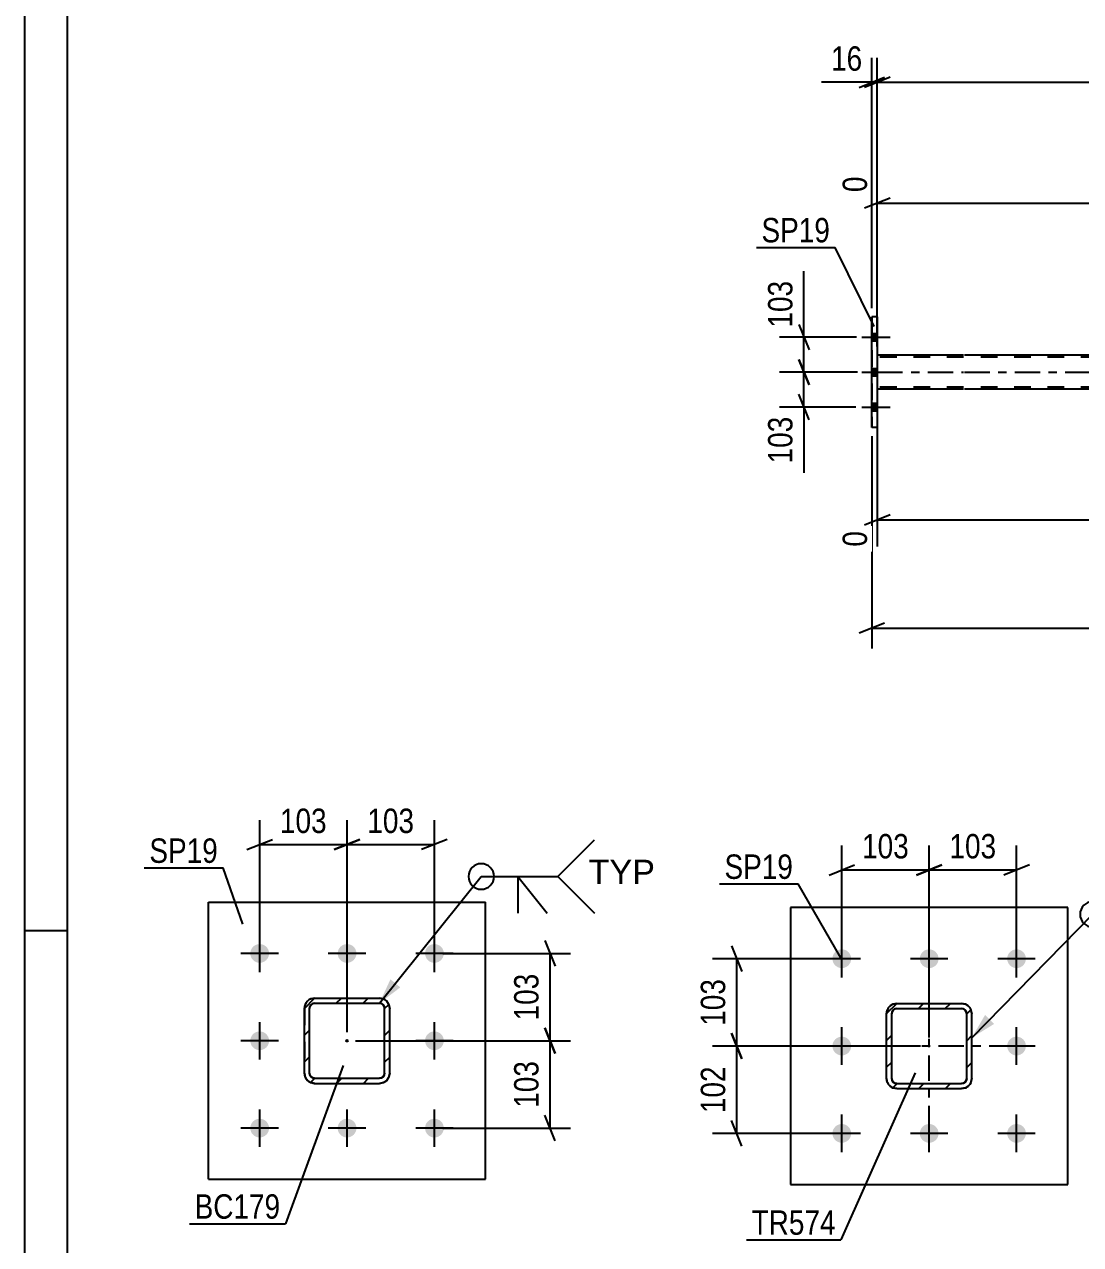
# Model space of a CAD drawing. Header units: millimetres. Extents: x 0 to 841, y 0 to 594.
# Drawn here: x 0 to 123.9, y 112.2 to 255.4 of the extents above; entities that cross this region are included whole.
import ezdxf

# ---------------------------------------------------------------- set-up
doc = ezdxf.new("R2010")
doc.units = ezdxf.units.MM
doc.linetypes.add('DXK_LINE_DOT2', pattern=[3.9198, 1.9599, -1.9599])
doc.linetypes.add('DXK_LINE_DOT3', pattern=[5.9187, 2.979, -0.9799, 0.9799, -0.9799])
doc.styles.add('Arial', font='ARIAL.TTF', dxfattribs={"height": 0.2})
doc.styles.add('Arial Narrow', font='ARIALN.TTF', dxfattribs={"height": 0.2})

# ---------------------------------------------------------------- blocks, each defined once
blk = doc.blocks.new('Unknown-122567994-1133')
at = {"color": 5, "linetype": 'Continuous'}
for p, q in [((0, 594), (0, 0)), ((5, 589), (5, 5)), ((5, 149), (0, 149))]:
    blk.add_line(p, q, dxfattribs=at)
blk = doc.blocks.new('Bolt-122567994-1382 - 1289')
at = {"linetype": 'Continuous'}
for points in [[(95.89, 144.62, -1), (95.89, 146.82, -1)], [(106.14, 144.62, -1), (106.14, 146.82, -1)], [(116.39, 144.62, -1), (116.39, 146.82, -1)], [(95.89, 134.37, -1), (95.89, 136.57, -1)], [(116.39, 134.37, -1), (116.39, 136.57, -1)], [(95.89, 124.12, -1), (95.89, 126.32, -1)], [(106.14, 124.12, -1), (106.14, 126.32, -1)], [(116.39, 124.12, -1), (116.39, 126.32, -1)]]:
    blk.add_hatch(color=1, dxfattribs=at).paths.add_polyline_path(points)
at = {"color": 1, "linetype": 'Continuous'}
for p, q in [((95.89, 143.52), (95.89, 147.92)), ((106.14, 143.52), (106.14, 147.92)), ((116.39, 143.52), (116.39, 147.92)), ((98.09, 145.72), (93.69, 145.72)), ((108.34, 145.72), (103.94, 145.72)), ((118.59, 145.72), (114.19, 145.72)), ((95.89, 133.27), (95.89, 137.67)), ((116.39, 133.27), (116.39, 137.67)), ((98.09, 135.47), (93.69, 135.47)), ((118.59, 135.47), (114.19, 135.47)), ((95.89, 123.02), (95.89, 127.42)), ((106.14, 123.02), (106.14, 127.42)), ((116.39, 123.02), (116.39, 127.42)), ((98.09, 125.22), (93.69, 125.22)), ((108.34, 125.22), (103.94, 125.22)), ((118.59, 125.22), (114.19, 125.22))]:
    blk.add_line(p, q, dxfattribs=at)
blk = doc.blocks.new('Part-122567994-1338 - 1289')
at = {"linetype": 'Continuous'}
h = blk.add_hatch(dxfattribs=at)
h.set_pattern_fill('', scale=0.7, style=0, pattern_type=0)
h.set_pattern_definition([(45, (102.3356, 140.4685), (-1.57154, 1.57154), [])])
h.paths.add_polyline_path([(109.94, 140.47), (102.34, 140.47), (101.88, 140.38), (101.49, 140.12), (101.23, 139.73), (101.14, 139.27), (101.14, 131.67), (101.23, 131.21), (101.49, 130.82), (101.88, 130.56), (102.34, 130.47), (109.94, 130.47), (110.39, 130.56), (110.78, 130.82), (111.04, 131.21), (111.14, 131.67), (111.14, 139.27), (111.04, 139.73), (110.78, 140.12), (110.39, 140.38)])
h.paths.add_polyline_path([(110.49, 139.5), (110.54, 139.27), (110.54, 131.67), (110.49, 131.44), (110.36, 131.24), (110.17, 131.11), (109.94, 131.07), (102.34, 131.07), (102.11, 131.11), (101.91, 131.24), (101.78, 131.44), (101.74, 131.67), (101.74, 139.27), (101.78, 139.5), (101.91, 139.69), (102.11, 139.82), (102.34, 139.87), (109.94, 139.87), (110.17, 139.82), (110.36, 139.69)])
at = {"color": 7, "linetype": 'DXK_LINE_DOT3'}
for p, q in [((106.14, 125.47), (106.14, 145.47)), ((116.14, 135.47), (96.14, 135.47))]:
    blk.add_line(p, q, dxfattribs=at)
at = {"color": 7, "linetype": 'DXK_LINE_DOT2'}
for p, q in [((101.88, 140.38), (102.34, 140.47)), ((102.34, 140.47), (109.94, 140.47)), ((109.94, 140.47), (110.39, 140.38)), ((101.14, 139.27), (101.23, 139.73)), ((101.14, 131.67), (101.14, 139.27)), ((101.78, 139.5), (101.74, 139.27)), ((101.74, 131.67), (101.74, 139.27)), ((101.91, 139.69), (101.78, 139.5)), ((102.11, 139.82), (101.91, 139.69)), ((102.34, 139.87), (102.11, 139.82)), ((102.34, 139.87), (109.94, 139.87)), ((110.17, 139.82), (109.94, 139.87)), ((110.36, 139.69), (110.17, 139.82)), ((110.49, 139.5), (110.36, 139.69)), ((110.54, 139.27), (110.49, 139.5)), ((110.54, 131.67), (110.54, 139.27)), ((111.04, 139.73), (111.14, 139.27)), ((111.14, 131.67), (111.14, 139.27)), ((101.23, 131.21), (101.14, 131.67)), ((101.74, 131.67), (101.78, 131.44)), ((101.78, 131.44), (101.91, 131.24)), ((102.34, 130.47), (101.88, 130.56)), ((101.91, 131.24), (102.11, 131.11)), ((102.11, 131.11), (102.34, 131.07)), ((102.34, 131.07), (109.94, 131.07)), ((102.34, 130.47), (109.94, 130.47)), ((109.94, 131.07), (110.17, 131.11)), ((110.39, 130.56), (109.94, 130.47)), ((110.17, 131.11), (110.36, 131.24)), ((110.36, 131.24), (110.49, 131.44)), ((110.49, 131.44), (110.54, 131.67)), ((111.14, 131.67), (111.04, 131.21))]:
    blk.add_line(p, q, dxfattribs=at)
at = {"color": 2, "linetype": 'Continuous'}
for p, q in [((102.34, 140.47), (101.88, 140.38)), ((102.34, 140.47), (109.94, 140.47)), ((110.39, 140.38), (109.94, 140.47)), ((101.23, 139.73), (101.14, 139.27)), ((101.14, 131.67), (101.14, 139.27)), ((101.74, 139.27), (101.78, 139.5)), ((101.74, 131.67), (101.74, 139.27)), ((101.78, 139.5), (101.91, 139.69)), ((101.91, 139.69), (102.11, 139.82)), ((102.11, 139.82), (102.34, 139.87)), ((102.34, 139.87), (109.94, 139.87)), ((109.94, 139.87), (110.17, 139.82)), ((110.17, 139.82), (110.36, 139.69)), ((110.36, 139.69), (110.49, 139.5)), ((110.49, 139.5), (110.54, 139.27)), ((110.54, 131.67), (110.54, 139.27)), ((111.14, 139.27), (111.04, 139.73)), ((111.14, 131.67), (111.14, 139.27)), ((101.14, 131.67), (101.23, 131.21)), ((101.78, 131.44), (101.74, 131.67)), ((101.91, 131.24), (101.78, 131.44)), ((101.88, 130.56), (102.34, 130.47)), ((102.11, 131.11), (101.91, 131.24)), ((102.34, 131.07), (102.11, 131.11)), ((102.34, 131.07), (109.94, 131.07)), ((102.34, 130.47), (109.94, 130.47)), ((110.17, 131.11), (109.94, 131.07)), ((109.94, 130.47), (110.39, 130.56)), ((110.36, 131.24), (110.17, 131.11)), ((110.49, 131.44), (110.36, 131.24)), ((110.54, 131.67), (110.49, 131.44)), ((111.04, 131.21), (111.14, 131.67))]:
    blk.add_line(p, q, dxfattribs=at)
at = {"color": 7, "linetype": 'DXK_LINE_DOT2'}
for centre, start, end in [((102.34, 139.27), 112.5, 157.5), ((109.94, 139.27), 22.5, 67.5), ((102.34, 131.67), 202.5, 247.5), ((109.94, 131.67), 292.5, 337.5)]:
    blk.add_arc(centre, 1.2, start, end, dxfattribs=at)
at = {"color": 2, "linetype": 'Continuous'}
for centre, start, end in [((102.34, 139.27), 112.5, 157.5), ((109.94, 139.27), 22.5, 67.5), ((102.34, 131.67), 202.5, 247.5), ((109.94, 131.67), 292.5, 337.5)]:
    blk.add_arc(centre, 1.2, start, end, dxfattribs=at)
blk = doc.blocks.new('Part-122567994-1441 - 1289')
at = {"color": 2, "linetype": 'Continuous'}
for p, q in [((122.39, 151.72), (89.89, 151.72)), ((89.89, 151.72), (89.89, 119.22)), ((122.39, 119.22), (122.39, 151.72)), ((89.89, 119.22), (122.39, 119.22))]:
    blk.add_line(p, q, dxfattribs=at)
blk = doc.blocks.new('Part-122567994-5735 - 5675')
at = {"color": 2, "linetype": 'Continuous'}
for p, q in [((100.05, 221.06), (99.41, 221.06)), ((99.41, 208.06), (99.41, 221.06)), ((100.05, 221.06), (100.05, 208.06)), ((100.05, 208.06), (99.41, 208.06))]:
    blk.add_line(p, q, dxfattribs=at)
at = {"color": 7, "linetype": 'DXK_LINE_DOT2'}
for p, q in [((99.41, 221.06), (99.41, 208.06)), ((100.05, 221.06), (100.05, 208.06))]:
    blk.add_line(p, q, dxfattribs=at)
blk = doc.blocks.new('Bolt-122567994-5800 - 5675')
at = {"linetype": 'Continuous'}
for points in [[(100.05, 218.22), (100.05, 219.1), (99.41, 219.1), (99.41, 218.22)], [(100.05, 218.22), (100.05, 219.1), (99.41, 219.1), (99.41, 218.22)], [(100.05, 218.22), (100.05, 219.1), (99.41, 219.1), (99.41, 218.22)], [(100.05, 214.12), (100.05, 215), (99.41, 215), (99.41, 214.12)], [(100.05, 214.12), (100.05, 215), (99.41, 215), (99.41, 214.12)], [(100.05, 210.02), (100.05, 210.9), (99.41, 210.9), (99.41, 210.02)], [(100.05, 210.02), (100.05, 210.9), (99.41, 210.9), (99.41, 210.02)], [(100.05, 210.02), (100.05, 210.9), (99.41, 210.9), (99.41, 210.02)]]:
    blk.add_hatch(color=1, dxfattribs=at).paths.add_polyline_path(points)
at = {"color": 1, "linetype": 'Continuous'}
for p, q in [((99.41, 219.1), (100.05, 219.1)), ((99.41, 219.1), (100.05, 219.1)), ((99.41, 219.1), (100.05, 219.1)), ((98.25, 218.66), (101.57, 218.66)), ((98.25, 218.66), (101.57, 218.66)), ((98.25, 218.66), (101.57, 218.66)), ((99.41, 218.22), (100.05, 218.22)), ((99.41, 218.22), (100.05, 218.22)), ((99.41, 218.22), (100.05, 218.22)), ((99.41, 215), (100.05, 215)), ((99.41, 215), (100.05, 215)), ((98.25, 214.56), (101.57, 214.56)), ((98.25, 214.56), (101.57, 214.56)), ((99.41, 214.12), (100.05, 214.12)), ((99.41, 214.12), (100.05, 214.12)), ((99.41, 210.9), (100.05, 210.9)), ((99.41, 210.9), (100.05, 210.9)), ((99.41, 210.9), (100.05, 210.9)), ((98.25, 210.46), (101.57, 210.46)), ((98.25, 210.46), (101.57, 210.46)), ((98.25, 210.46), (101.57, 210.46)), ((99.41, 210.02), (100.05, 210.02)), ((99.41, 210.02), (100.05, 210.02)), ((99.41, 210.02), (100.05, 210.02))]:
    blk.add_line(p, q, dxfattribs=at)
blk = doc.blocks.new('Part-122567994-5845 - 5675')
at = {"color": 2, "linetype": 'Continuous'}
for p, q in [((110.17, 216.56), (100.05, 216.56)), ((155.04, 216.56), (110.27, 216.56)), ((110.17, 212.56), (100.05, 212.56)), ((155.04, 212.56), (110.27, 212.56))]:
    blk.add_line(p, q, dxfattribs=at)
at = {"color": 7, "linetype": 'DXK_LINE_DOT2'}
for p, q in [((100.05, 216.56), (100.05, 212.56)), ((110.17, 216.32), (100.05, 216.32)), ((772.67, 216.32), (110.27, 216.32)), ((110.17, 212.8), (100.05, 212.8)), ((772.67, 212.8), (110.27, 212.8))]:
    blk.add_line(p, q, dxfattribs=at)
at = {"color": 7, "linetype": 'DXK_LINE_DOT3'}
for p, q in [((100.05, 214.56), (110.17, 214.56)), ((110.27, 214.56), (772.67, 214.56))]:
    blk.add_line(p, q, dxfattribs=at)
blk = doc.blocks.new('Bolt-122567994-6889 - 6738')
at = {"linetype": 'Continuous'}
for points in [[(27.6, 145.24, -1), (27.6, 147.44, -1)], [(37.85, 145.24, -1), (37.85, 147.44, -1)], [(48.1, 145.24, -1), (48.1, 147.44, -1)], [(27.6, 134.99, -1), (27.6, 137.19, -1)], [(48.1, 134.99, -1), (48.1, 137.19, -1)], [(27.6, 124.74, -1), (27.6, 126.94, -1)], [(37.85, 124.74, -1), (37.85, 126.94, -1)], [(48.1, 124.74, -1), (48.1, 126.94, -1)]]:
    blk.add_hatch(color=1, dxfattribs=at).paths.add_polyline_path(points)
at = {"color": 1, "linetype": 'Continuous'}
for p, q in [((27.6, 144.14), (27.6, 148.54)), ((37.85, 144.14), (37.85, 148.54)), ((48.1, 144.14), (48.1, 148.54)), ((29.8, 146.34), (25.4, 146.34)), ((40.05, 146.34), (35.65, 146.34)), ((50.3, 146.34), (45.9, 146.34)), ((27.6, 133.89), (27.6, 138.29)), ((48.1, 133.89), (48.1, 138.29)), ((29.8, 136.09), (25.4, 136.09)), ((50.3, 136.09), (45.9, 136.09)), ((27.6, 123.64), (27.6, 128.04)), ((37.85, 123.64), (37.85, 128.04)), ((48.1, 123.64), (48.1, 128.04)), ((29.8, 125.84), (25.4, 125.84)), ((40.05, 125.84), (35.65, 125.84)), ((50.3, 125.84), (45.9, 125.84))]:
    blk.add_line(p, q, dxfattribs=at)
blk = doc.blocks.new('Part-122567994-6805 - 6738')
at = {"linetype": 'Continuous'}
h = blk.add_hatch(dxfattribs=at)
h.set_pattern_fill('', scale=0.7, style=0, pattern_type=0)
h.set_pattern_definition([(45, (34.0508, 141.0932), (-1.57154, 1.57154), [])])
h.paths.add_polyline_path([(41.65, 141.09), (34.05, 141.09), (33.59, 141), (33.2, 140.74), (32.94, 140.35), (32.85, 139.89), (32.85, 132.29), (32.94, 131.83), (33.2, 131.44), (33.59, 131.18), (34.05, 131.09), (41.65, 131.09), (42.11, 131.18), (42.5, 131.44), (42.76, 131.83), (42.85, 132.29), (42.85, 139.89), (42.76, 140.35), (42.5, 140.74), (42.11, 141)])
h.paths.add_polyline_path([(42.21, 140.12), (42.25, 139.89), (42.25, 132.29), (42.21, 132.06), (42.08, 131.87), (41.88, 131.74), (41.65, 131.69), (34.05, 131.69), (33.82, 131.74), (33.63, 131.87), (33.5, 132.06), (33.45, 132.29), (33.45, 139.89), (33.5, 140.12), (33.63, 140.32), (33.82, 140.45), (34.05, 140.49), (41.65, 140.49), (41.88, 140.45), (42.08, 140.32)])
blk.add_hatch(color=30, dxfattribs=at).paths.add_polyline_path([(37.85, 135.99, -1), (37.85, 136.19, -1)])
at = {"color": 7, "linetype": 'DXK_LINE_DOT2'}
for p, q in [((32.85, 139.89), (32.94, 140.35)), ((33.59, 141), (34.05, 141.09)), ((33.82, 140.45), (33.63, 140.32)), ((34.05, 140.49), (33.82, 140.45)), ((34.05, 141.09), (41.65, 141.09)), ((34.05, 140.49), (41.65, 140.49)), ((41.65, 141.09), (42.11, 141)), ((41.88, 140.45), (41.65, 140.49)), ((42.08, 140.32), (41.88, 140.45)), ((42.76, 140.35), (42.85, 139.89)), ((32.85, 139.89), (32.85, 132.29)), ((33.5, 140.12), (33.45, 139.89)), ((33.45, 132.29), (33.45, 139.89)), ((33.63, 140.32), (33.5, 140.12)), ((42.21, 140.12), (42.08, 140.32)), ((42.25, 139.89), (42.21, 140.12)), ((42.25, 132.29), (42.25, 139.89)), ((42.85, 132.29), (42.85, 139.89)), ((32.94, 131.83), (32.85, 132.29)), ((33.45, 132.29), (33.5, 132.06)), ((33.5, 132.06), (33.63, 131.87)), ((33.63, 131.87), (33.82, 131.74)), ((41.88, 131.74), (42.08, 131.87)), ((42.08, 131.87), (42.21, 132.06)), ((42.21, 132.06), (42.25, 132.29)), ((42.85, 132.29), (42.76, 131.83)), ((34.05, 131.09), (33.59, 131.18)), ((33.82, 131.74), (34.05, 131.69)), ((34.05, 131.69), (41.65, 131.69)), ((34.05, 131.09), (41.65, 131.09)), ((41.65, 131.69), (41.88, 131.74)), ((42.11, 131.18), (41.65, 131.09))]:
    blk.add_line(p, q, dxfattribs=at)
at = {"color": 2, "linetype": 'Continuous'}
for p, q in [((32.94, 140.35), (32.85, 139.89)), ((34.05, 141.09), (33.59, 141)), ((33.63, 140.32), (33.82, 140.45)), ((33.82, 140.45), (34.05, 140.49)), ((34.05, 141.09), (34.05, 141.09)), ((34.05, 141.09), (41.65, 141.09)), ((34.05, 140.49), (34.05, 140.49)), ((34.05, 140.49), (41.65, 140.49)), ((41.65, 141.09), (41.65, 141.09)), ((42.11, 141), (41.65, 141.09)), ((41.65, 140.49), (41.65, 140.49)), ((41.65, 140.49), (41.88, 140.45)), ((41.88, 140.45), (42.08, 140.32)), ((42.85, 139.89), (42.76, 140.35)), ((32.85, 139.89), (32.85, 139.89)), ((32.85, 132.29), (32.85, 139.89)), ((33.45, 139.89), (33.5, 140.12)), ((33.45, 139.89), (33.45, 139.89)), ((33.45, 132.29), (33.45, 139.89)), ((33.5, 140.12), (33.63, 140.32)), ((42.08, 140.32), (42.21, 140.12)), ((42.21, 140.12), (42.25, 139.89)), ((42.25, 139.89), (42.25, 139.89)), ((42.25, 132.29), (42.25, 139.89)), ((42.85, 139.89), (42.85, 139.89)), ((42.85, 132.29), (42.85, 139.89)), ((32.85, 132.29), (32.85, 132.29)), ((32.85, 132.29), (32.94, 131.83)), ((33.45, 132.29), (33.45, 132.29)), ((33.5, 132.06), (33.45, 132.29)), ((33.63, 131.87), (33.5, 132.06)), ((33.82, 131.74), (33.63, 131.87)), ((42.08, 131.87), (41.88, 131.74)), ((42.21, 132.06), (42.08, 131.87)), ((42.25, 132.29), (42.21, 132.06)), ((42.25, 132.29), (42.25, 132.29)), ((42.76, 131.83), (42.85, 132.29)), ((42.85, 132.29), (42.85, 132.29)), ((33.59, 131.18), (34.05, 131.09)), ((34.05, 131.69), (33.82, 131.74)), ((34.05, 131.69), (34.05, 131.69)), ((34.05, 131.69), (41.65, 131.69)), ((34.05, 131.09), (34.05, 131.09)), ((34.05, 131.09), (41.65, 131.09)), ((41.88, 131.74), (41.65, 131.69)), ((41.65, 131.69), (41.65, 131.69)), ((41.65, 131.09), (42.11, 131.18)), ((41.65, 131.09), (41.65, 131.09))]:
    blk.add_line(p, q, dxfattribs=at)
at = {"color": 7, "linetype": 'DXK_LINE_DOT3'}
blk.add_line((37.85, 136.09), (37.85, 136.09), dxfattribs=at)
at = {"color": 30, "linetype": 'DXK_LINE_DOT3'}
blk.add_line((37.85, 136.09), (37.85, 136.09), dxfattribs=at)
at = {"color": 30, "linetype": 'Continuous'}
blk.add_circle((37.85, 136.09), 0.1, dxfattribs=at)
at = {"color": 7, "linetype": 'DXK_LINE_DOT2'}
for centre, start, end in [((34.05, 139.89), 112.5, 157.5), ((41.65, 139.89), 22.5, 67.5), ((34.05, 132.29), 202.5, 247.5), ((41.65, 132.29), 292.5, 337.5)]:
    blk.add_arc(centre, 1.2, start, end, dxfattribs=at)
at = {"color": 2, "linetype": 'Continuous'}
for centre, start, end in [((34.05, 139.89), 112.5, 157.5), ((41.65, 139.89), 22.5, 67.5), ((34.05, 132.29), 202.5, 247.5), ((41.65, 132.29), 292.5, 337.5)]:
    blk.add_arc(centre, 1.2, start, end, dxfattribs=at)
blk = doc.blocks.new('Part-122567994-6887 - 6738')
at = {"color": 2, "linetype": 'Continuous'}
for p, q in [((21.6, 119.84), (21.6, 152.34)), ((21.6, 152.34), (54.1, 152.34)), ((54.1, 119.84), (54.1, 152.34)), ((21.6, 119.84), (54.1, 119.84))]:
    blk.add_line(p, q, dxfattribs=at)
blk = doc.blocks.new('StraightDimension-122567994-1505 - 1289')
at = {"color": 7, "linetype": 'Continuous'}
for p, q in [((106.14, 136.47), (106.14, 158.99)), ((116.39, 146.72), (116.39, 158.99)), ((104.64, 155.54), (107.64, 156.74)), ((106.14, 156.14), (116.39, 156.14)), ((117.89, 156.74), (114.89, 155.54))]:
    blk.add_line(p, q, dxfattribs=at)
at = {"color": 0}
blk.add_wipeout([(114.6, 156.89), (114.6, 161.09), (107.92, 161.09), (107.92, 156.89)], dxfattribs=at)
at = {"color": 3, "style": 'Arial Narrow'}
blk.add_text('103', height=2.863, dxfattribs=at).set_placement((108.52, 157.49))
blk = doc.blocks.new('StraightDimension-122567994-1495 - 1289')
at = {"color": 7, "linetype": 'Continuous'}
for p, q in [((82.96, 147.22), (84.16, 144.22)), ((94.89, 145.72), (80.71, 145.72)), ((83.56, 135.47), (83.56, 145.72)), ((84.16, 133.97), (82.96, 136.97)), ((105.14, 135.47), (80.71, 135.47))]:
    blk.add_line(p, q, dxfattribs=at)
at = {"color": 0}
blk.add_wipeout([(82.81, 143.93), (78.61, 143.93), (78.61, 137.25), (82.81, 137.25)], dxfattribs=at)
at = {"color": 3, "style": 'Arial Narrow'}
blk.add_text('103', height=2.863, rotation=90.0002, dxfattribs=at).set_placement((82.21, 137.85))
blk = doc.blocks.new('StraightDimension-122567994-1485 - 1289')
at = {"color": 7, "linetype": 'Continuous'}
for p, q in [((82.96, 136.97), (84.16, 133.97)), ((105.14, 135.47), (80.71, 135.47)), ((83.56, 125.22), (83.56, 135.47)), ((84.16, 123.72), (82.96, 126.72)), ((94.89, 125.22), (80.71, 125.22))]:
    blk.add_line(p, q, dxfattribs=at)
at = {"color": 0}
blk.add_wipeout([(82.81, 133.68), (78.61, 133.68), (78.61, 127), (82.81, 127)], dxfattribs=at)
at = {"color": 3, "style": 'Arial Narrow'}
blk.add_text('102', height=2.863, rotation=90.0002, dxfattribs=at).set_placement((82.21, 127.6))
blk = doc.blocks.new('StraightDimension-122567994-1514 - 1289')
at = {"color": 7, "linetype": 'Continuous'}
for p, q in [((95.89, 146.72), (95.89, 158.99)), ((106.14, 136.47), (106.14, 158.99)), ((94.39, 155.54), (97.39, 156.74)), ((95.89, 156.14), (106.14, 156.14)), ((107.64, 156.74), (104.64, 155.54))]:
    blk.add_line(p, q, dxfattribs=at)
at = {"color": 0}
blk.add_wipeout([(104.35, 156.89), (104.35, 161.09), (97.67, 161.09), (97.67, 156.89)], dxfattribs=at)
at = {"color": 3, "style": 'Arial Narrow'}
blk.add_text('103', height=2.863, dxfattribs=at).set_placement((98.27, 157.49))
blk = doc.blocks.new('StraightDimension-122567994-6105 - 5675')
at = {"color": 7, "linetype": 'Continuous'}
for p, q in [((100.05, 217.56), (100.05, 237.52)), ((101.55, 234.99), (98.55, 233.79)), ((100.05, 234.39), (248.67, 234.39))]:
    blk.add_line(p, q, dxfattribs=at)
at = {"color": 0, "linetype": 'Continuous'}
blk.add_wipeout([(99.45, 238.12), (95.25, 238.12), (95.25, 235.09), (99.45, 235.09)], dxfattribs=at)
at = {"color": 3, "linetype": 'Continuous', "style": 'Arial Narrow'}
blk.add_text('0', height=2.86, rotation=90.0002, dxfattribs=at).set_placement((98.85, 235.69))
blk = doc.blocks.new('StraightDimension-122567994-6030 - 5675')
at = {"color": 7, "linetype": 'Continuous'}
for p, q in [((99.41, 207.06), (99.41, 182.11)), ((100.91, 185.11), (97.91, 183.91)), ((99.41, 184.51), (783.53, 184.51))]:
    blk.add_line(p, q, dxfattribs=at)
blk = doc.blocks.new('StraightDimension-122567994-6041 - 5675')
at = {"color": 7, "linetype": 'Continuous'}
for p, q in [((100.05, 211.56), (100.05, 194.08)), ((101.55, 197.81), (98.55, 196.61)), ((100.05, 197.21), (248.67, 197.21))]:
    blk.add_line(p, q, dxfattribs=at)
at = {"color": 0, "linetype": 'Continuous'}
blk.add_wipeout([(99.45, 196.51), (95.25, 196.51), (95.25, 193.48), (99.45, 193.48)], dxfattribs=at)
at = {"color": 3, "linetype": 'Continuous', "style": 'Arial Narrow'}
blk.add_text('0', height=2.86, rotation=90.0002, dxfattribs=at).set_placement((98.85, 194.08))
blk = doc.blocks.new('StraightDimension-122567994-6064 - 5675')
at = {"color": 7, "linetype": 'Continuous'}
for p, q in [((90.85, 216.06), (92.05, 213.06)), ((97.73, 214.56), (88.6, 214.56)), ((91.45, 210.46), (91.45, 214.56)), ((92.05, 208.96), (90.85, 211.96)), ((97.54, 210.46), (88.6, 210.46)), ((91.45, 210.46), (91.45, 202.73)), ((91.45, 210.46), (91.45, 202.73))]:
    blk.add_line(p, q, dxfattribs=at)
at = {"color": 0}
blk.add_wipeout([(90.7, 209.94), (86.5, 209.94), (86.5, 203.25), (90.7, 203.25)], dxfattribs=at)
at = {"color": 3, "style": 'Arial Narrow'}
blk.add_text('103', height=2.863, rotation=90.0002, dxfattribs=at).set_placement((90.1, 203.85))
blk = doc.blocks.new('StraightDimension-122567994-6077 - 5675')
at = {"color": 7, "linetype": 'Continuous'}
for p, q in [((91.45, 218.66), (91.45, 226.4)), ((91.45, 218.66), (91.45, 226.4)), ((90.85, 220.16), (92.05, 217.16)), ((97.6, 218.66), (88.6, 218.66)), ((91.45, 214.56), (91.45, 218.66)), ((92.05, 213.06), (90.85, 216.06)), ((97.73, 214.56), (88.6, 214.56))]:
    blk.add_line(p, q, dxfattribs=at)
at = {"color": 0}
blk.add_wipeout([(90.7, 225.87), (86.5, 225.87), (86.5, 219.19), (90.7, 219.19)], dxfattribs=at)
at = {"color": 3, "style": 'Arial Narrow'}
blk.add_text('103', height=2.863, rotation=90.0002, dxfattribs=at).set_placement((90.1, 219.79))
blk = doc.blocks.new('StraightDimension-122567994-6120 - 5675')
at = {"color": 7, "linetype": 'Continuous'}
for p, q in [((100.05, 222.06), (100.05, 251.43)), ((101.55, 249.18), (98.55, 247.98)), ((100.05, 248.58), (782.89, 248.58))]:
    blk.add_line(p, q, dxfattribs=at)
blk = doc.blocks.new('StraightDimension-122567994-6130 - 5675')
at = {"color": 7, "linetype": 'Continuous'}
for p, q in [((99.41, 222.06), (99.41, 251.43)), ((100.05, 222.06), (100.05, 251.43)), ((97.91, 247.98), (100.91, 249.18)), ((101.55, 249.18), (98.55, 247.98)), ((99.41, 248.58), (93.51, 248.58)), ((99.41, 248.58), (93.51, 248.58)), ((99.41, 248.58), (100.05, 248.58))]:
    blk.add_line(p, q, dxfattribs=at)
at = {"color": 0}
blk.add_wipeout([(98.89, 249.33), (98.89, 253.53), (94.03, 253.53), (94.03, 249.33)], dxfattribs=at)
at = {"color": 3, "style": 'Arial Narrow'}
blk.add_text('16', height=2.863, dxfattribs=at).set_placement((94.63, 249.93))
blk = doc.blocks.new('StraightDimension-122567994-6914 - 6738')
at = {"color": 7, "linetype": 'Continuous'}
for p, q in [((61.06, 137.59), (62.26, 134.59)), ((38.85, 136.09), (64.06, 136.09)), ((61.66, 125.84), (61.66, 136.09)), ((62.26, 124.34), (61.06, 127.34)), ((49.1, 125.84), (64.06, 125.84))]:
    blk.add_line(p, q, dxfattribs=at)
at = {"color": 0}
blk.add_wipeout([(60.91, 134.31), (56.71, 134.31), (56.71, 127.63), (60.91, 127.63)], dxfattribs=at)
at = {"color": 3, "style": 'Arial Narrow'}
blk.add_text('103', height=2.863, rotation=90.0002, dxfattribs=at).set_placement((60.31, 128.23))
blk = doc.blocks.new('StraightDimension-122567994-6930 - 6738')
at = {"color": 7, "linetype": 'Continuous'}
for p, q in [((61.06, 147.84), (62.26, 144.84)), ((49.1, 146.34), (64.06, 146.34)), ((61.66, 136.09), (61.66, 146.34)), ((62.26, 134.59), (61.06, 137.59)), ((38.85, 136.09), (64.06, 136.09))]:
    blk.add_line(p, q, dxfattribs=at)
at = {"color": 0}
blk.add_wipeout([(60.91, 144.56), (56.71, 144.56), (56.71, 137.88), (60.91, 137.88)], dxfattribs=at)
at = {"color": 3, "style": 'Arial Narrow'}
blk.add_text('103', height=2.863, rotation=90.0002, dxfattribs=at).set_placement((60.31, 138.48))
blk = doc.blocks.new('StraightDimension-122567994-6947 - 6738')
at = {"color": 7, "linetype": 'Continuous'}
for p, q in [((37.85, 137.09), (37.85, 161.97)), ((48.1, 147.34), (48.1, 161.97)), ((36.35, 158.52), (39.35, 159.72)), ((37.85, 159.12), (48.1, 159.12)), ((49.6, 159.72), (46.6, 158.52))]:
    blk.add_line(p, q, dxfattribs=at)
at = {"color": 0}
blk.add_wipeout([(46.32, 159.87), (46.32, 164.07), (39.63, 164.07), (39.63, 159.87)], dxfattribs=at)
at = {"color": 3, "style": 'Arial Narrow'}
blk.add_text('103', height=2.863, dxfattribs=at).set_placement((40.23, 160.47))
blk = doc.blocks.new('StraightDimension-122567994-6958 - 6738')
at = {"color": 7, "linetype": 'Continuous'}
for p, q in [((27.6, 147.34), (27.6, 161.97)), ((37.85, 137.09), (37.85, 161.97)), ((26.1, 158.52), (29.1, 159.72)), ((27.6, 159.12), (37.85, 159.12)), ((39.35, 159.72), (36.35, 158.52))]:
    blk.add_line(p, q, dxfattribs=at)
at = {"color": 0}
blk.add_wipeout([(36.07, 159.87), (36.07, 164.07), (29.38, 164.07), (29.38, 159.87)], dxfattribs=at)
at = {"color": 3, "style": 'Arial Narrow'}
blk.add_text('103', height=2.863, dxfattribs=at).set_placement((29.98, 160.47))
blk = doc.blocks.new('Mark-122567994-1437 - 1289')
at = {"color": 0}
blk.add_wipeout([(90.17, 155.09), (90.17, 158.09), (82.13, 158.09), (82.13, 155.09)], dxfattribs=at)
blk.add_wipeout([(90.17, 155.09), (90.17, 158.09), (82.13, 158.09), (82.13, 155.09)], dxfattribs=at)
at = {"color": 30, "linetype": 'Continuous'}
for p in [(81.53, 154.49), (95.77, 145.83)]:
    blk.add_line(p, (90.77, 154.49), dxfattribs=at)
at = {"color": 3, "style": 'Arial Narrow'}
blk.add_text('SP19', height=2.863, dxfattribs=at).set_placement((82.13, 155.09))
blk = doc.blocks.new('Mark-122567994-1334 - 1289')
at = {"color": 0}
blk.add_wipeout([(95.18, 113.32), (95.18, 116.32), (85.31, 116.32), (85.31, 113.32)], dxfattribs=at)
blk.add_wipeout([(95.18, 113.32), (95.18, 116.32), (85.31, 116.32), (85.31, 113.32)], dxfattribs=at)
at = {"color": 30, "linetype": 'Continuous'}
for p in [(104.5, 132.32), (84.71, 112.72)]:
    blk.add_line(p, (95.78, 112.72), dxfattribs=at)
at = {"color": 3, "style": 'Arial Narrow'}
blk.add_text('TR574', height=2.863, dxfattribs=at).set_placement((85.31, 113.32))
blk = doc.blocks.new('WeldMark-122567994-1523 - 1289')
at = {"linetype": 'Continuous'}
blk.add_hatch(color=30, dxfattribs=at).paths.add_polyline_path([(113.77, 138.07), (111.14, 136.45), (112.7, 139.12)])
at = {"color": 30, "linetype": 'Continuous'}
for p, q in [((111.14, 136.45), (125.34, 150.93)), ((125.34, 150.93), (134.34, 150.93))]:
    blk.add_line(p, q, dxfattribs=at)
at = {"color": 3, "linetype": 'Continuous'}
for q in [(133.06, 146.64), (129.63, 146.64)]:
    blk.add_line((129.63, 150.93), q, dxfattribs=at)
for start, end in [(90, 270), (270, 90)]:
    blk.add_arc((125.34, 150.93), 1.5, start, end, dxfattribs=at)
at = {"color": 0, "linetype": 'Continuous'}
blk.add_wipeout([(145.72, 150.03), (145.72, 153.03), (137.94, 153.03), (137.94, 150.03)], dxfattribs=at)
blk.add_wipeout([(145.72, 150.03), (145.72, 153.03), (137.94, 153.03), (137.94, 150.03)], dxfattribs=at)
at = {"color": 3, "linetype": 'Continuous'}
for q in [(138.63, 155.21), (138.63, 146.64)]:
    blk.add_line((134.34, 150.93), q, dxfattribs=at)
at = {"color": 3, "linetype": 'Continuous', "style": 'Arial'}
blk.add_text('TYP', height=2.865, dxfattribs=at).set_placement((137.94, 150.03))
blk = doc.blocks.new('Mark-122567994-5731 - 5675')
at = {"color": 0}
blk.add_wipeout([(94.51, 229.79), (94.51, 232.79), (86.47, 232.79), (86.47, 229.79)], dxfattribs=at)
blk.add_wipeout([(94.51, 229.79), (94.51, 232.79), (86.47, 232.79), (86.47, 229.79)], dxfattribs=at)
at = {"color": 30, "linetype": 'Continuous'}
for p in [(85.87, 229.19), (99.7, 219.92)]:
    blk.add_line(p, (95.11, 229.19), dxfattribs=at)
at = {"color": 3, "style": 'Arial Narrow'}
blk.add_text('SP19', height=2.863, dxfattribs=at).set_placement((86.47, 229.79))
blk = doc.blocks.new('Mark-122567994-6883 - 6738')
at = {"color": 0}
blk.add_wipeout([(22.7, 156.97), (22.7, 159.97), (14.66, 159.97), (14.66, 156.97)], dxfattribs=at)
blk.add_wipeout([(22.7, 156.97), (22.7, 159.97), (14.66, 159.97), (14.66, 156.97)], dxfattribs=at)
at = {"color": 30, "linetype": 'Continuous'}
for p in [(14.06, 156.37), (25.61, 149.79)]:
    blk.add_line(p, (23.3, 156.37), dxfattribs=at)
at = {"color": 3, "style": 'Arial Narrow'}
blk.add_text('SP19', height=2.863, dxfattribs=at).set_placement((14.66, 156.97))
blk = doc.blocks.new('Mark-122567994-6801 - 6738')
at = {"color": 0}
blk.add_wipeout([(30.02, 115.21), (30.02, 118.21), (19.97, 118.21), (19.97, 115.21)], dxfattribs=at)
blk.add_wipeout([(30.02, 115.21), (30.02, 118.21), (19.97, 118.21), (19.97, 115.21)], dxfattribs=at)
at = {"color": 30, "linetype": 'Continuous'}
for p in [(37.4, 133.18), (19.37, 114.61)]:
    blk.add_line(p, (30.62, 114.61), dxfattribs=at)
at = {"color": 3, "style": 'Arial Narrow'}
blk.add_text('BC179', height=2.863, dxfattribs=at).set_placement((19.97, 115.21))
blk = doc.blocks.new('WeldMark-122567994-6969 - 6738')
at = {"linetype": 'Continuous'}
blk.add_hatch(color=30, dxfattribs=at).paths.add_polyline_path([(44.1, 142.36), (41.64, 140.49), (42.94, 143.3)])
at = {"color": 30, "linetype": 'Continuous'}
for p, q in [((41.64, 140.49), (53.59, 155.37)), ((53.59, 155.37), (62.59, 155.37))]:
    blk.add_line(p, q, dxfattribs=at)
at = {"color": 3, "linetype": 'Continuous'}
for q in [(61.31, 151.08), (57.88, 151.08)]:
    blk.add_line((57.88, 155.37), q, dxfattribs=at)
for start, end in [(90, 270), (270, 90)]:
    blk.add_arc((53.59, 155.37), 1.5, start, end, dxfattribs=at)
at = {"color": 0, "linetype": 'Continuous'}
blk.add_wipeout([(73.97, 154.47), (73.97, 157.47), (66.19, 157.47), (66.19, 154.47)], dxfattribs=at)
blk.add_wipeout([(73.97, 154.47), (73.97, 157.47), (66.19, 157.47), (66.19, 154.47)], dxfattribs=at)
at = {"color": 3, "linetype": 'Continuous'}
for q in [(66.88, 159.66), (66.88, 151.08)]:
    blk.add_line((62.59, 155.37), q, dxfattribs=at)
at = {"color": 3, "linetype": 'Continuous', "style": 'Arial'}
blk.add_text('TYP', height=2.865, dxfattribs=at).set_placement((66.19, 154.47))

msp = doc.modelspace()

# ---------------------------------------------------------------- block references
for name in ['Unknown-122567994-1133', 'Part-122567994-5735 - 5675', 'Bolt-122567994-5800 - 5675', 'Part-122567994-5845 - 5675', 'Part-122567994-6887 - 6738', 'Part-122567994-1441 - 1289', 'Bolt-122567994-6889 - 6738', 'Bolt-122567994-1382 - 1289', 'Part-122567994-1338 - 1289', 'Part-122567994-6805 - 6738']:
    msp.add_blockref(name, (0, 0))

# ---------------------------------------------------------------- next in the draw order: block references
for name in ['StraightDimension-122567994-6105 - 5675', 'StraightDimension-122567994-6030 - 5675', 'StraightDimension-122567994-1505 - 1289', 'StraightDimension-122567994-6914 - 6738', 'Mark-122567994-6801 - 6738']:
    msp.add_blockref(name, (0, 0))

# ---------------------------------------------------------------- next in the draw order: block references
for name in ['StraightDimension-122567994-6120 - 5675', 'StraightDimension-122567994-6041 - 5675', 'WeldMark-122567994-1523 - 1289', 'StraightDimension-122567994-6930 - 6738', 'StraightDimension-122567994-1495 - 1289']:
    msp.add_blockref(name, (0, 0))

# ---------------------------------------------------------------- next in the draw order: block references
for name in ['StraightDimension-122567994-6064 - 5675', 'StraightDimension-122567994-6947 - 6738', 'StraightDimension-122567994-1485 - 1289']:
    msp.add_blockref(name, (0, 0))

# ---------------------------------------------------------------- next in the draw order: block references
for name in ['StraightDimension-122567994-6077 - 5675', 'StraightDimension-122567994-6958 - 6738', 'StraightDimension-122567994-1514 - 1289', 'WeldMark-122567994-6969 - 6738', 'Mark-122567994-1334 - 1289']:
    msp.add_blockref(name, (0, 0))

# ---------------------------------------------------------------- next in the draw order: block references
for name in ['StraightDimension-122567994-6130 - 5675', 'Mark-122567994-6883 - 6738', 'Mark-122567994-1437 - 1289']:
    msp.add_blockref(name, (0, 0))

# ---------------------------------------------------------------- next in the draw order: block references
msp.add_blockref('Mark-122567994-5731 - 5675', (0, 0))

doc.saveas('drawing.dxf')
